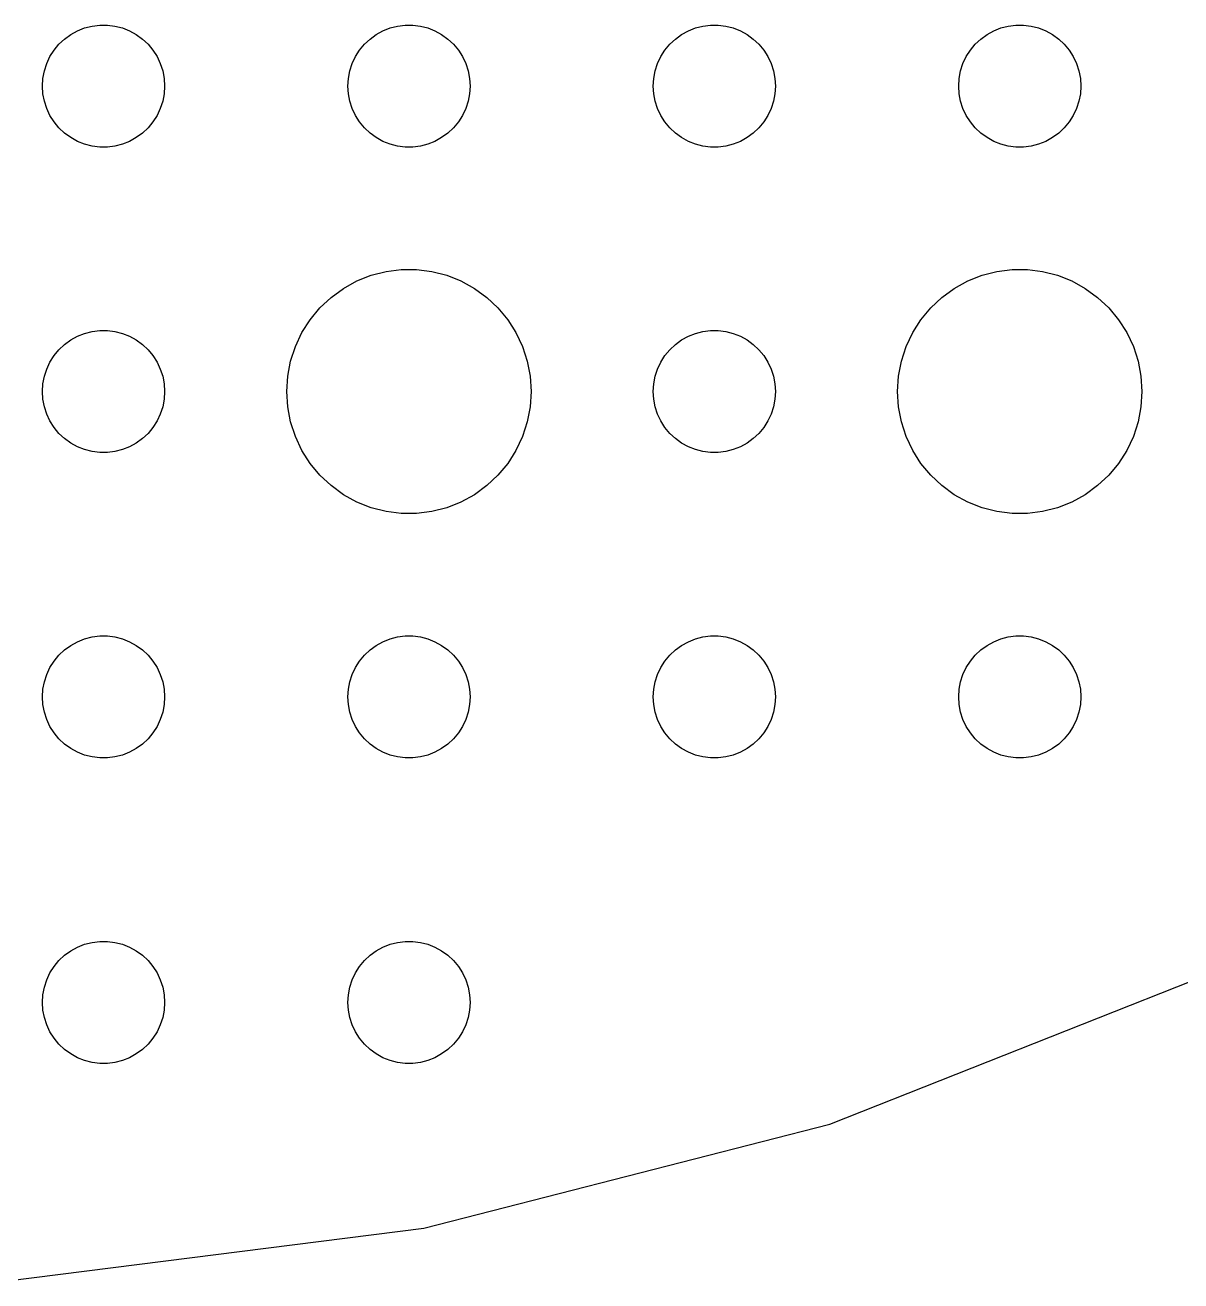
# Model space of a CAD drawing. Header units: metres. Extents: x -82 to 82, y -82 to 82.
# Drawn here: x 5.57 to 33.96, y -81.84 to -51 of the extents above; entities that cross this region are included whole.
import ezdxf

# ---------------------------------------------------------------- set-up
doc = ezdxf.new("R2010")
doc.units = ezdxf.units.M

msp = doc.modelspace()

# ---------------------------------------------------------------- linework, layer by layer
for p, q in [((6.69626, -51.2335), (6.86133, -51.1428)), ((6.86133, -51.1428), (7.03647, -51.0734)), ((7.03647, -51.0734), (7.21892, -51.0266)), ((7.21892, -51.0266), (7.40581, -51.003)), ((7.40581, -51.003), (7.59418, -51.003)), ((7.59418, -51.003), (7.78107, -51.0266)), ((7.78107, -51.0266), (7.96352, -51.0734)), ((7.96352, -51.0734), (8.13866, -51.1428)), ((8.13866, -51.1428), (8.30373, -51.2335)), ((14.1963, -51.2335), (14.3613, -51.1428)), ((14.3613, -51.1428), (14.5365, -51.0734)), ((14.5365, -51.0734), (14.7189, -51.0266)), ((14.7189, -51.0266), (14.9058, -51.003)), ((14.9058, -51.003), (15.0942, -51.003)), ((15.0942, -51.003), (15.2811, -51.0266)), ((15.2811, -51.0266), (15.4635, -51.0734)), ((15.4635, -51.0734), (15.6387, -51.1428)), ((15.6387, -51.1428), (15.8037, -51.2335)), ((21.6963, -51.2335), (21.8613, -51.1428)), ((21.8613, -51.1428), (22.0365, -51.0734)), ((22.0365, -51.0734), (22.2189, -51.0266)), ((22.2189, -51.0266), (22.4058, -51.003)), ((22.4058, -51.003), (22.5942, -51.003)), ((22.5942, -51.003), (22.7811, -51.0266)), ((22.7811, -51.0266), (22.9635, -51.0734)), ((22.9635, -51.0734), (23.1387, -51.1428)), ((23.1387, -51.1428), (23.3037, -51.2335)), ((29.1963, -51.2335), (29.3613, -51.1428)), ((29.3613, -51.1428), (29.5365, -51.0734)), ((29.5365, -51.0734), (29.7189, -51.0266)), ((29.7189, -51.0266), (29.9058, -51.003)), ((29.9058, -51.003), (30.0942, -51.003)), ((30.0942, -51.003), (30.2811, -51.0266)), ((30.2811, -51.0266), (30.4635, -51.0734)), ((30.4635, -51.0734), (30.6387, -51.1428)), ((30.6387, -51.1428), (30.8037, -51.2335)), ((6.28647, -51.6183), (6.40654, -51.4732)), ((6.40654, -51.4732), (6.54385, -51.3442)), ((6.54385, -51.3442), (6.69626, -51.2335)), ((8.30373, -51.2335), (8.45613, -51.3442)), ((8.45613, -51.3442), (8.59344, -51.4732)), ((8.59344, -51.4732), (8.71352, -51.6183)), ((13.7865, -51.6183), (13.9065, -51.4732)), ((13.9065, -51.4732), (14.0439, -51.3442)), ((14.0439, -51.3442), (14.1963, -51.2335)), ((15.8037, -51.2335), (15.9561, -51.3442)), ((15.9561, -51.3442), (16.0934, -51.4732)), ((16.0934, -51.4732), (16.2135, -51.6183)), ((21.2865, -51.6183), (21.4065, -51.4732)), ((21.4065, -51.4732), (21.5439, -51.3442)), ((21.5439, -51.3442), (21.6963, -51.2335)), ((23.3037, -51.2335), (23.4561, -51.3442)), ((23.4561, -51.3442), (23.5934, -51.4732)), ((23.5934, -51.4732), (23.7135, -51.6183)), ((28.7865, -51.6183), (28.9065, -51.4732)), ((28.9065, -51.4732), (29.0439, -51.3442)), ((29.0439, -51.3442), (29.1963, -51.2335)), ((30.8037, -51.2335), (30.9561, -51.3442)), ((30.9561, -51.3442), (31.0934, -51.4732)), ((31.0934, -51.4732), (31.2135, -51.6183)), ((6.10533, -51.9478), (6.18553, -51.7774)), ((6.18553, -51.7774), (6.28647, -51.6183)), ((8.71352, -51.6183), (8.81445, -51.7774)), ((8.81445, -51.7774), (8.89465, -51.9478)), ((13.6053, -51.9478), (13.6855, -51.7774)), ((13.6855, -51.7774), (13.7865, -51.6183)), ((16.2135, -51.6183), (16.3145, -51.7774)), ((16.3145, -51.7774), (16.3947, -51.9478)), ((21.1053, -51.9478), (21.1855, -51.7774)), ((21.1855, -51.7774), (21.2865, -51.6183)), ((23.7135, -51.6183), (23.8145, -51.7774)), ((23.8145, -51.7774), (23.8947, -51.9478)), ((28.6053, -51.9478), (28.6855, -51.7774)), ((28.6855, -51.7774), (28.7865, -51.6183)), ((31.2135, -51.6183), (31.3145, -51.7774)), ((31.3145, -51.7774), (31.3947, -51.9478)), ((6.04712, -52.127), (6.10533, -51.9478)), ((8.89465, -51.9478), (8.95287, -52.127)), ((13.5471, -52.127), (13.6053, -51.9478)), ((16.3947, -51.9478), (16.4529, -52.127)), ((21.0471, -52.127), (21.1053, -51.9478)), ((23.8947, -51.9478), (23.9529, -52.127)), ((28.5471, -52.127), (28.6053, -51.9478)), ((31.3947, -51.9478), (31.4529, -52.127)), ((6, -52.5), (6.01183, -52.312)), ((6.01183, -52.312), (6.04712, -52.127)), ((8.95287, -52.127), (8.98816, -52.312)), ((8.98816, -52.312), (9, -52.5)), ((13.5, -52.5), (13.5118, -52.312)), ((13.5118, -52.312), (13.5471, -52.127)), ((16.4529, -52.127), (16.4882, -52.312)), ((16.4882, -52.312), (16.5, -52.5)), ((21, -52.5), (21.0118, -52.312)), ((21.0118, -52.312), (21.0471, -52.127)), ((23.9529, -52.127), (23.9882, -52.312)), ((23.9882, -52.312), (24, -52.5)), ((28.5, -52.5), (28.5118, -52.312)), ((28.5118, -52.312), (28.5471, -52.127)), ((31.4529, -52.127), (31.4882, -52.312)), ((31.4882, -52.312), (31.5, -52.5)), ((6.01183, -52.688), (6, -52.5)), ((6.04712, -52.873), (6.01183, -52.688)), ((8.98816, -52.688), (8.95287, -52.873)), ((9, -52.5), (8.98816, -52.688)), ((13.5118, -52.688), (13.5, -52.5)), ((13.5471, -52.873), (13.5118, -52.688)), ((16.4882, -52.688), (16.4529, -52.873)), ((16.5, -52.5), (16.4882, -52.688)), ((21.0118, -52.688), (21, -52.5)), ((21.0471, -52.873), (21.0118, -52.688)), ((23.9882, -52.688), (23.9529, -52.873)), ((24, -52.5), (23.9882, -52.688)), ((28.5118, -52.688), (28.5, -52.5)), ((28.5471, -52.873), (28.5118, -52.688)), ((31.4882, -52.688), (31.4529, -52.873)), ((31.5, -52.5), (31.4882, -52.688)), ((6.10533, -53.0522), (6.04712, -52.873)), ((8.95287, -52.873), (8.89465, -53.0522)), ((13.6053, -53.0522), (13.5471, -52.873)), ((16.4529, -52.873), (16.3947, -53.0522)), ((21.1053, -53.0522), (21.0471, -52.873)), ((23.9529, -52.873), (23.8947, -53.0522)), ((28.6053, -53.0522), (28.5471, -52.873)), ((31.4529, -52.873), (31.3947, -53.0522)), ((6.18553, -53.2226), (6.10533, -53.0522)), ((6.28647, -53.3817), (6.18553, -53.2226)), ((8.81445, -53.2226), (8.71352, -53.3817)), ((8.89465, -53.0522), (8.81445, -53.2226)), ((13.6855, -53.2226), (13.6053, -53.0522)), ((13.7865, -53.3817), (13.6855, -53.2226)), ((16.3145, -53.2226), (16.2135, -53.3817)), ((16.3947, -53.0522), (16.3145, -53.2226)), ((21.1855, -53.2226), (21.1053, -53.0522)), ((21.2865, -53.3817), (21.1855, -53.2226)), ((23.8145, -53.2226), (23.7135, -53.3817)), ((23.8947, -53.0522), (23.8145, -53.2226)), ((28.6855, -53.2226), (28.6053, -53.0522)), ((28.7865, -53.3817), (28.6855, -53.2226)), ((31.3145, -53.2226), (31.2135, -53.3817)), ((31.3947, -53.0522), (31.3145, -53.2226)), ((6.40654, -53.5268), (6.28647, -53.3817)), ((6.54385, -53.6558), (6.40654, -53.5268)), ((8.59344, -53.5268), (8.45613, -53.6558)), ((8.71352, -53.3817), (8.59344, -53.5268)), ((13.9065, -53.5268), (13.7865, -53.3817)), ((14.0439, -53.6558), (13.9065, -53.5268)), ((16.0934, -53.5268), (15.9561, -53.6558)), ((16.2135, -53.3817), (16.0934, -53.5268)), ((21.4065, -53.5268), (21.2865, -53.3817)), ((21.5439, -53.6558), (21.4065, -53.5268)), ((23.5934, -53.5268), (23.4561, -53.6558)), ((23.7135, -53.3817), (23.5934, -53.5268)), ((28.9065, -53.5268), (28.7865, -53.3817)), ((29.0439, -53.6558), (28.9065, -53.5268)), ((31.0934, -53.5268), (30.9561, -53.6558)), ((31.2135, -53.3817), (31.0934, -53.5268)), ((6.69626, -53.7665), (6.54385, -53.6558)), ((6.86133, -53.8572), (6.69626, -53.7665)), ((7.03647, -53.9266), (6.86133, -53.8572)), ((7.21892, -53.9734), (7.03647, -53.9266)), ((7.96352, -53.9266), (7.78107, -53.9734)), ((8.13866, -53.8572), (7.96352, -53.9266)), ((8.30373, -53.7665), (8.13866, -53.8572)), ((8.45613, -53.6558), (8.30373, -53.7665)), ((14.1963, -53.7665), (14.0439, -53.6558)), ((14.3613, -53.8572), (14.1963, -53.7665)), ((14.5365, -53.9266), (14.3613, -53.8572)), ((14.7189, -53.9734), (14.5365, -53.9266)), ((15.4635, -53.9266), (15.2811, -53.9734)), ((15.6387, -53.8572), (15.4635, -53.9266)), ((15.8037, -53.7665), (15.6387, -53.8572)), ((15.9561, -53.6558), (15.8037, -53.7665)), ((21.6963, -53.7665), (21.5439, -53.6558)), ((21.8613, -53.8572), (21.6963, -53.7665)), ((22.0365, -53.9266), (21.8613, -53.8572)), ((22.2189, -53.9734), (22.0365, -53.9266)), ((22.9635, -53.9266), (22.7811, -53.9734)), ((23.1387, -53.8572), (22.9635, -53.9266)), ((23.3037, -53.7665), (23.1387, -53.8572)), ((23.4561, -53.6558), (23.3037, -53.7665)), ((29.1963, -53.7665), (29.0439, -53.6558)), ((29.3613, -53.8572), (29.1963, -53.7665)), ((29.5365, -53.9266), (29.3613, -53.8572)), ((29.7189, -53.9734), (29.5365, -53.9266)), ((30.4635, -53.9266), (30.2811, -53.9734)), ((30.6387, -53.8572), (30.4635, -53.9266)), ((30.8037, -53.7665), (30.6387, -53.8572)), ((30.9561, -53.6558), (30.8037, -53.7665)), ((7.40581, -53.997), (7.21892, -53.9734)), ((7.59418, -53.997), (7.40581, -53.997)), ((7.78107, -53.9734), (7.59418, -53.997)), ((14.9058, -53.997), (14.7189, -53.9734)), ((15.0942, -53.997), (14.9058, -53.997)), ((15.2811, -53.9734), (15.0942, -53.997)), ((22.4058, -53.997), (22.2189, -53.9734)), ((22.5942, -53.997), (22.4058, -53.997)), ((22.7811, -53.9734), (22.5942, -53.997)), ((29.9058, -53.997), (29.7189, -53.9734)), ((30.0942, -53.997), (29.9058, -53.997)), ((30.2811, -53.9734), (30.0942, -53.997)), ((14.4379, -57.0531), (14.8116, -57.0059)), ((14.8116, -57.0059), (15.1884, -57.0059)), ((15.1884, -57.0059), (15.5621, -57.0531)), ((29.4379, -57.0531), (29.8116, -57.0059)), ((29.8116, -57.0059), (30.1884, -57.0059)), ((30.1884, -57.0059), (30.5621, -57.0531)), ((13.3925, -57.467), (13.7227, -57.2855)), ((13.7227, -57.2855), (14.0729, -57.1468)), ((14.0729, -57.1468), (14.4379, -57.0531)), ((15.5621, -57.0531), (15.927, -57.1468)), ((15.927, -57.1468), (16.2773, -57.2855)), ((16.2773, -57.2855), (16.6075, -57.467)), ((28.3925, -57.467), (28.7227, -57.2855)), ((28.7227, -57.2855), (29.0729, -57.1468)), ((29.0729, -57.1468), (29.4379, -57.0531)), ((30.5621, -57.0531), (30.927, -57.1468)), ((30.927, -57.1468), (31.2773, -57.2855)), ((31.2773, -57.2855), (31.6075, -57.467)), ((13.0877, -57.6885), (13.3925, -57.467)), ((16.6075, -57.467), (16.9123, -57.6885)), ((28.0877, -57.6885), (28.3925, -57.467)), ((31.6075, -57.467), (31.9123, -57.6885)), ((12.5729, -58.2366), (12.8131, -57.9464)), ((12.8131, -57.9464), (13.0877, -57.6885)), ((16.9123, -57.6885), (17.1869, -57.9464)), ((17.1869, -57.9464), (17.427, -58.2366)), ((27.5729, -58.2366), (27.8131, -57.9464)), ((27.8131, -57.9464), (28.0877, -57.6885)), ((31.9123, -57.6885), (32.1869, -57.9464)), ((32.1869, -57.9464), (32.427, -58.2366)), ((12.3711, -58.5547), (12.5729, -58.2366)), ((17.427, -58.2366), (17.6289, -58.5547)), ((27.3711, -58.5547), (27.5729, -58.2366)), ((32.427, -58.2366), (32.6289, -58.5547)), ((6.86133, -58.6428), (7.03647, -58.5734)), ((7.03647, -58.5734), (7.21892, -58.5266)), ((7.21892, -58.5266), (7.40581, -58.503)), ((7.40581, -58.503), (7.59418, -58.503)), ((7.59418, -58.503), (7.78107, -58.5266)), ((7.78107, -58.5266), (7.96352, -58.5734)), ((7.96352, -58.5734), (8.13866, -58.6428)), ((12.2107, -58.8956), (12.3711, -58.5547)), ((17.6289, -58.5547), (17.7893, -58.8956)), ((21.8613, -58.6428), (22.0365, -58.5734)), ((22.0365, -58.5734), (22.2189, -58.5266)), ((22.2189, -58.5266), (22.4058, -58.503)), ((22.4058, -58.503), (22.5942, -58.503)), ((22.5942, -58.503), (22.7811, -58.5266)), ((22.7811, -58.5266), (22.9635, -58.5734)), ((22.9635, -58.5734), (23.1387, -58.6428)), ((27.2107, -58.8956), (27.3711, -58.5547)), ((32.6289, -58.5547), (32.7893, -58.8956)), ((6.40654, -58.9732), (6.54385, -58.8442)), ((6.54385, -58.8442), (6.69626, -58.7335)), ((6.69626, -58.7335), (6.86133, -58.6428)), ((8.13866, -58.6428), (8.30373, -58.7335)), ((8.30373, -58.7335), (8.45613, -58.8442)), ((8.45613, -58.8442), (8.59344, -58.9732)), ((21.4065, -58.9732), (21.5439, -58.8442)), ((21.5439, -58.8442), (21.6963, -58.7335)), ((21.6963, -58.7335), (21.8613, -58.6428)), ((23.1387, -58.6428), (23.3037, -58.7335)), ((23.3037, -58.7335), (23.4561, -58.8442)), ((23.4561, -58.8442), (23.5934, -58.9732)), ((6.18553, -59.2774), (6.28647, -59.1183)), ((6.28647, -59.1183), (6.40654, -58.9732)), ((8.59344, -58.9732), (8.71352, -59.1183)), ((8.71352, -59.1183), (8.81445, -59.2774)), ((12.0942, -59.2539), (12.2107, -58.8956)), ((17.7893, -58.8956), (17.9057, -59.2539)), ((21.1855, -59.2774), (21.2865, -59.1183)), ((21.2865, -59.1183), (21.4065, -58.9732)), ((23.5934, -58.9732), (23.7135, -59.1183)), ((23.7135, -59.1183), (23.8145, -59.2774)), ((27.0942, -59.2539), (27.2107, -58.8956)), ((32.7893, -58.8956), (32.9057, -59.2539)), ((6.04712, -59.627), (6.10533, -59.4478)), ((6.10533, -59.4478), (6.18553, -59.2774)), ((8.81445, -59.2774), (8.89465, -59.4478)), ((8.89465, -59.4478), (8.95287, -59.627)), ((12.0237, -59.624), (12.0942, -59.2539)), ((17.9057, -59.2539), (17.9763, -59.624)), ((21.0471, -59.627), (21.1053, -59.4478)), ((21.1053, -59.4478), (21.1855, -59.2774)), ((23.8145, -59.2774), (23.8947, -59.4478)), ((23.8947, -59.4478), (23.9529, -59.627)), ((27.0237, -59.624), (27.0942, -59.2539)), ((32.9057, -59.2539), (32.9763, -59.624)), ((6, -60), (6.01183, -59.812)), ((6.01183, -59.812), (6.04712, -59.627)), ((8.95287, -59.627), (8.98816, -59.812)), ((8.98816, -59.812), (9, -60)), ((12, -60), (12.0237, -59.624)), ((17.9763, -59.624), (18, -60)), ((21, -60), (21.0118, -59.812)), ((21.0118, -59.812), (21.0471, -59.627)), ((23.9529, -59.627), (23.9882, -59.812)), ((23.9882, -59.812), (24, -60)), ((27, -60), (27.0237, -59.624)), ((32.9763, -59.624), (33, -60)), ((6.01183, -60.188), (6, -60)), ((9, -60), (8.98816, -60.188)), ((12.0237, -60.376), (12, -60)), ((18, -60), (17.9763, -60.376)), ((21.0118, -60.188), (21, -60)), ((24, -60), (23.9882, -60.188)), ((27.0237, -60.376), (27, -60)), ((33, -60), (32.9763, -60.376)), ((6.04712, -60.373), (6.01183, -60.188)), ((6.10533, -60.5522), (6.04712, -60.373)), ((8.95287, -60.373), (8.89465, -60.5522)), ((8.98816, -60.188), (8.95287, -60.373)), ((12.0942, -60.7461), (12.0237, -60.376)), ((17.9763, -60.376), (17.9057, -60.7461)), ((21.0471, -60.373), (21.0118, -60.188)), ((21.1053, -60.5522), (21.0471, -60.373)), ((23.9529, -60.373), (23.8947, -60.5522)), ((23.9882, -60.188), (23.9529, -60.373)), ((27.0942, -60.7461), (27.0237, -60.376)), ((32.9763, -60.376), (32.9057, -60.7461)), ((6.18553, -60.7226), (6.10533, -60.5522)), ((6.28647, -60.8817), (6.18553, -60.7226)), ((8.81445, -60.7226), (8.71352, -60.8817)), ((8.89465, -60.5522), (8.81445, -60.7226)), ((21.1855, -60.7226), (21.1053, -60.5522)), ((21.2865, -60.8817), (21.1855, -60.7226)), ((23.8145, -60.7226), (23.7135, -60.8817)), ((23.8947, -60.5522), (23.8145, -60.7226)), ((6.40654, -61.0268), (6.28647, -60.8817)), ((6.54385, -61.1558), (6.40654, -61.0268)), ((8.59344, -61.0268), (8.45613, -61.1558)), ((8.71352, -60.8817), (8.59344, -61.0268)), ((12.2107, -61.1044), (12.0942, -60.7461)), ((17.9057, -60.7461), (17.7893, -61.1044)), ((21.4065, -61.0268), (21.2865, -60.8817)), ((21.5439, -61.1558), (21.4065, -61.0268)), ((23.5934, -61.0268), (23.4561, -61.1558)), ((23.7135, -60.8817), (23.5934, -61.0268)), ((27.2107, -61.1044), (27.0942, -60.7461)), ((32.9057, -60.7461), (32.7893, -61.1044)), ((6.69626, -61.2665), (6.54385, -61.1558)), ((6.86133, -61.3572), (6.69626, -61.2665)), ((7.03647, -61.4266), (6.86133, -61.3572)), ((8.13866, -61.3572), (7.96352, -61.4266)), ((8.30373, -61.2665), (8.13866, -61.3572)), ((8.45613, -61.1558), (8.30373, -61.2665)), ((12.3711, -61.4453), (12.2107, -61.1044)), ((17.7893, -61.1044), (17.6289, -61.4453)), ((21.6963, -61.2665), (21.5439, -61.1558)), ((21.8613, -61.3572), (21.6963, -61.2665)), ((22.0365, -61.4266), (21.8613, -61.3572)), ((23.1387, -61.3572), (22.9635, -61.4266)), ((23.3037, -61.2665), (23.1387, -61.3572)), ((23.4561, -61.1558), (23.3037, -61.2665)), ((27.3711, -61.4453), (27.2107, -61.1044)), ((32.7893, -61.1044), (32.6289, -61.4453)), ((7.21892, -61.4734), (7.03647, -61.4266)), ((7.40581, -61.497), (7.21892, -61.4734)), ((7.59418, -61.497), (7.40581, -61.497)), ((7.78107, -61.4734), (7.59418, -61.497)), ((7.96352, -61.4266), (7.78107, -61.4734)), ((12.5729, -61.7634), (12.3711, -61.4453)), ((17.6289, -61.4453), (17.427, -61.7634)), ((22.2189, -61.4734), (22.0365, -61.4266)), ((22.4058, -61.497), (22.2189, -61.4734)), ((22.5942, -61.497), (22.4058, -61.497)), ((22.7811, -61.4734), (22.5942, -61.497)), ((22.9635, -61.4266), (22.7811, -61.4734)), ((27.5729, -61.7634), (27.3711, -61.4453)), ((32.6289, -61.4453), (32.427, -61.7634)), ((12.8131, -62.0536), (12.5729, -61.7634)), ((17.427, -61.7634), (17.1869, -62.0536)), ((27.8131, -62.0536), (27.5729, -61.7634)), ((32.427, -61.7634), (32.1869, -62.0536)), ((13.0877, -62.3115), (12.8131, -62.0536)), ((17.1869, -62.0536), (16.9123, -62.3115)), ((28.0877, -62.3115), (27.8131, -62.0536)), ((32.1869, -62.0536), (31.9123, -62.3115)), ((13.3925, -62.533), (13.0877, -62.3115)), ((13.7227, -62.7145), (13.3925, -62.533)), ((16.6075, -62.533), (16.2773, -62.7145)), ((16.9123, -62.3115), (16.6075, -62.533)), ((28.3925, -62.533), (28.0877, -62.3115)), ((28.7227, -62.7145), (28.3925, -62.533)), ((31.6075, -62.533), (31.2773, -62.7145)), ((31.9123, -62.3115), (31.6075, -62.533)), ((14.0729, -62.8532), (13.7227, -62.7145)), ((14.4379, -62.9469), (14.0729, -62.8532)), ((15.927, -62.8532), (15.5621, -62.9469)), ((16.2773, -62.7145), (15.927, -62.8532)), ((29.0729, -62.8532), (28.7227, -62.7145)), ((29.4379, -62.9469), (29.0729, -62.8532)), ((30.927, -62.8532), (30.5621, -62.9469)), ((31.2773, -62.7145), (30.927, -62.8532)), ((14.8116, -62.9941), (14.4379, -62.9469)), ((15.1884, -62.9941), (14.8116, -62.9941)), ((15.5621, -62.9469), (15.1884, -62.9941)), ((29.8116, -62.9941), (29.4379, -62.9469)), ((30.1884, -62.9941), (29.8116, -62.9941)), ((30.5621, -62.9469), (30.1884, -62.9941)), ((6.54385, -66.3442), (6.69626, -66.2335)), ((6.69626, -66.2335), (6.86133, -66.1428)), ((6.86133, -66.1428), (7.03647, -66.0734)), ((7.03647, -66.0734), (7.21892, -66.0266)), ((7.21892, -66.0266), (7.40581, -66.003)), ((7.40581, -66.003), (7.59418, -66.003)), ((7.59418, -66.003), (7.78107, -66.0266)), ((7.78107, -66.0266), (7.96352, -66.0734)), ((7.96352, -66.0734), (8.13866, -66.1428)), ((8.13866, -66.1428), (8.30373, -66.2335)), ((8.30373, -66.2335), (8.45613, -66.3442)), ((14.0439, -66.3442), (14.1963, -66.2335)), ((14.1963, -66.2335), (14.3613, -66.1428)), ((14.3613, -66.1428), (14.5365, -66.0734)), ((14.5365, -66.0734), (14.7189, -66.0266)), ((14.7189, -66.0266), (14.9058, -66.003)), ((14.9058, -66.003), (15.0942, -66.003)), ((15.0942, -66.003), (15.2811, -66.0266)), ((15.2811, -66.0266), (15.4635, -66.0734)), ((15.4635, -66.0734), (15.6387, -66.1428)), ((15.6387, -66.1428), (15.8037, -66.2335)), ((15.8037, -66.2335), (15.9561, -66.3442)), ((21.5439, -66.3442), (21.6963, -66.2335)), ((21.6963, -66.2335), (21.8613, -66.1428)), ((21.8613, -66.1428), (22.0365, -66.0734)), ((22.0365, -66.0734), (22.2189, -66.0266)), ((22.2189, -66.0266), (22.4058, -66.003)), ((22.4058, -66.003), (22.5942, -66.003)), ((22.5942, -66.003), (22.7811, -66.0266)), ((22.7811, -66.0266), (22.9635, -66.0734)), ((22.9635, -66.0734), (23.1387, -66.1428)), ((23.1387, -66.1428), (23.3037, -66.2335)), ((23.3037, -66.2335), (23.4561, -66.3442)), ((29.0439, -66.3442), (29.1963, -66.2335)), ((29.1963, -66.2335), (29.3613, -66.1428)), ((29.3613, -66.1428), (29.5365, -66.0734)), ((29.5365, -66.0734), (29.7189, -66.0266)), ((29.7189, -66.0266), (29.9058, -66.003)), ((29.9058, -66.003), (30.0942, -66.003)), ((30.0942, -66.003), (30.2811, -66.0266)), ((30.2811, -66.0266), (30.4635, -66.0734)), ((30.4635, -66.0734), (30.6387, -66.1428)), ((30.6387, -66.1428), (30.8037, -66.2335)), ((30.8037, -66.2335), (30.9561, -66.3442)), ((6.28647, -66.6183), (6.40654, -66.4732)), ((6.40654, -66.4732), (6.54385, -66.3442)), ((8.45613, -66.3442), (8.59344, -66.4732)), ((8.59344, -66.4732), (8.71352, -66.6183)), ((13.7865, -66.6183), (13.9065, -66.4732)), ((13.9065, -66.4732), (14.0439, -66.3442)), ((15.9561, -66.3442), (16.0934, -66.4732)), ((16.0934, -66.4732), (16.2135, -66.6183)), ((21.2865, -66.6183), (21.4065, -66.4732)), ((21.4065, -66.4732), (21.5439, -66.3442)), ((23.4561, -66.3442), (23.5934, -66.4732)), ((23.5934, -66.4732), (23.7135, -66.6183)), ((28.7865, -66.6183), (28.9065, -66.4732)), ((28.9065, -66.4732), (29.0439, -66.3442)), ((30.9561, -66.3442), (31.0934, -66.4732)), ((31.0934, -66.4732), (31.2135, -66.6183)), ((6.10533, -66.9478), (6.18553, -66.7774)), ((6.18553, -66.7774), (6.28647, -66.6183)), ((8.71352, -66.6183), (8.81445, -66.7774)), ((8.81445, -66.7774), (8.89465, -66.9478)), ((13.6053, -66.9478), (13.6855, -66.7774)), ((13.6855, -66.7774), (13.7865, -66.6183)), ((16.2135, -66.6183), (16.3145, -66.7774)), ((16.3145, -66.7774), (16.3947, -66.9478)), ((21.1053, -66.9478), (21.1855, -66.7774)), ((21.1855, -66.7774), (21.2865, -66.6183)), ((23.7135, -66.6183), (23.8145, -66.7774)), ((23.8145, -66.7774), (23.8947, -66.9478)), ((28.6053, -66.9478), (28.6855, -66.7774)), ((28.6855, -66.7774), (28.7865, -66.6183)), ((31.2135, -66.6183), (31.3145, -66.7774)), ((31.3145, -66.7774), (31.3947, -66.9478)), ((6.01183, -67.312), (6.04712, -67.127)), ((6.04712, -67.127), (6.10533, -66.9478)), ((8.89465, -66.9478), (8.95287, -67.127)), ((8.95287, -67.127), (8.98816, -67.312)), ((13.5118, -67.312), (13.5471, -67.127)), ((13.5471, -67.127), (13.6053, -66.9478)), ((16.3947, -66.9478), (16.4529, -67.127)), ((16.4529, -67.127), (16.4882, -67.312)), ((21.0118, -67.312), (21.0471, -67.127)), ((21.0471, -67.127), (21.1053, -66.9478)), ((23.8947, -66.9478), (23.9529, -67.127)), ((23.9529, -67.127), (23.9882, -67.312)), ((28.5118, -67.312), (28.5471, -67.127)), ((28.5471, -67.127), (28.6053, -66.9478)), ((31.3947, -66.9478), (31.4529, -67.127)), ((31.4529, -67.127), (31.4882, -67.312)), ((6, -67.5), (6.01183, -67.312)), ((6.01183, -67.688), (6, -67.5)), ((8.98816, -67.312), (9, -67.5)), ((9, -67.5), (8.98816, -67.688)), ((13.5, -67.5), (13.5118, -67.312)), ((13.5118, -67.688), (13.5, -67.5)), ((16.4882, -67.312), (16.5, -67.5)), ((16.5, -67.5), (16.4882, -67.688)), ((21, -67.5), (21.0118, -67.312)), ((21.0118, -67.688), (21, -67.5)), ((23.9882, -67.312), (24, -67.5)), ((24, -67.5), (23.9882, -67.688)), ((28.5, -67.5), (28.5118, -67.312)), ((28.5118, -67.688), (28.5, -67.5)), ((31.4882, -67.312), (31.5, -67.5)), ((31.5, -67.5), (31.4882, -67.688)), ((6.04712, -67.873), (6.01183, -67.688)), ((8.98816, -67.688), (8.95287, -67.873)), ((13.5471, -67.873), (13.5118, -67.688)), ((16.4882, -67.688), (16.4529, -67.873)), ((21.0471, -67.873), (21.0118, -67.688)), ((23.9882, -67.688), (23.9529, -67.873)), ((28.5471, -67.873), (28.5118, -67.688)), ((31.4882, -67.688), (31.4529, -67.873)), ((6.10533, -68.0522), (6.04712, -67.873)), ((6.18553, -68.2226), (6.10533, -68.0522)), ((8.89465, -68.0522), (8.81445, -68.2226)), ((8.95287, -67.873), (8.89465, -68.0522)), ((13.6053, -68.0522), (13.5471, -67.873)), ((13.6855, -68.2226), (13.6053, -68.0522)), ((16.3947, -68.0522), (16.3145, -68.2226)), ((16.4529, -67.873), (16.3947, -68.0522)), ((21.1053, -68.0522), (21.0471, -67.873)), ((21.1855, -68.2226), (21.1053, -68.0522)), ((23.8947, -68.0522), (23.8145, -68.2226)), ((23.9529, -67.873), (23.8947, -68.0522)), ((28.6053, -68.0522), (28.5471, -67.873)), ((28.6855, -68.2226), (28.6053, -68.0522)), ((31.3947, -68.0522), (31.3145, -68.2226)), ((31.4529, -67.873), (31.3947, -68.0522)), ((6.28647, -68.3817), (6.18553, -68.2226)), ((6.40654, -68.5268), (6.28647, -68.3817)), ((8.71352, -68.3817), (8.59344, -68.5268)), ((8.81445, -68.2226), (8.71352, -68.3817)), ((13.7865, -68.3817), (13.6855, -68.2226)), ((13.9065, -68.5268), (13.7865, -68.3817)), ((16.2135, -68.3817), (16.0934, -68.5268)), ((16.3145, -68.2226), (16.2135, -68.3817)), ((21.2865, -68.3817), (21.1855, -68.2226)), ((21.4065, -68.5268), (21.2865, -68.3817)), ((23.7135, -68.3817), (23.5934, -68.5268)), ((23.8145, -68.2226), (23.7135, -68.3817)), ((28.7865, -68.3817), (28.6855, -68.2226)), ((28.9065, -68.5268), (28.7865, -68.3817)), ((31.2135, -68.3817), (31.0934, -68.5268)), ((31.3145, -68.2226), (31.2135, -68.3817)), ((6.54385, -68.6558), (6.40654, -68.5268)), ((6.69626, -68.7665), (6.54385, -68.6558)), ((8.45613, -68.6558), (8.30373, -68.7665)), ((8.59344, -68.5268), (8.45613, -68.6558)), ((14.0439, -68.6558), (13.9065, -68.5268)), ((14.1963, -68.7665), (14.0439, -68.6558)), ((15.9561, -68.6558), (15.8037, -68.7665)), ((16.0934, -68.5268), (15.9561, -68.6558)), ((21.5439, -68.6558), (21.4065, -68.5268)), ((21.6963, -68.7665), (21.5439, -68.6558)), ((23.4561, -68.6558), (23.3037, -68.7665)), ((23.5934, -68.5268), (23.4561, -68.6558)), ((29.0439, -68.6558), (28.9065, -68.5268)), ((29.1963, -68.7665), (29.0439, -68.6558)), ((30.9561, -68.6558), (30.8037, -68.7665)), ((31.0934, -68.5268), (30.9561, -68.6558)), ((6.86133, -68.8572), (6.69626, -68.7665)), ((7.03647, -68.9266), (6.86133, -68.8572)), ((7.21892, -68.9734), (7.03647, -68.9266)), ((7.40581, -68.997), (7.21892, -68.9734)), ((7.59418, -68.997), (7.40581, -68.997)), ((7.78107, -68.9734), (7.59418, -68.997)), ((7.96352, -68.9266), (7.78107, -68.9734)), ((8.13866, -68.8572), (7.96352, -68.9266)), ((8.30373, -68.7665), (8.13866, -68.8572)), ((14.3613, -68.8572), (14.1963, -68.7665)), ((14.5365, -68.9266), (14.3613, -68.8572)), ((14.7189, -68.9734), (14.5365, -68.9266)), ((14.9058, -68.997), (14.7189, -68.9734)), ((15.0942, -68.997), (14.9058, -68.997)), ((15.2811, -68.9734), (15.0942, -68.997)), ((15.4635, -68.9266), (15.2811, -68.9734)), ((15.6387, -68.8572), (15.4635, -68.9266)), ((15.8037, -68.7665), (15.6387, -68.8572)), ((21.8613, -68.8572), (21.6963, -68.7665)), ((22.0365, -68.9266), (21.8613, -68.8572)), ((22.2189, -68.9734), (22.0365, -68.9266)), ((22.4058, -68.997), (22.2189, -68.9734)), ((22.5942, -68.997), (22.4058, -68.997)), ((22.7811, -68.9734), (22.5942, -68.997)), ((22.9635, -68.9266), (22.7811, -68.9734)), ((23.1387, -68.8572), (22.9635, -68.9266)), ((23.3037, -68.7665), (23.1387, -68.8572)), ((29.3613, -68.8572), (29.1963, -68.7665)), ((29.5365, -68.9266), (29.3613, -68.8572)), ((29.7189, -68.9734), (29.5365, -68.9266)), ((29.9058, -68.997), (29.7189, -68.9734)), ((30.0942, -68.997), (29.9058, -68.997)), ((30.2811, -68.9734), (30.0942, -68.997)), ((30.4635, -68.9266), (30.2811, -68.9734)), ((30.6387, -68.8572), (30.4635, -68.9266)), ((30.8037, -68.7665), (30.6387, -68.8572)), ((6.69626, -73.7335), (6.86133, -73.6428)), ((6.86133, -73.6428), (7.03647, -73.5734)), ((7.03647, -73.5734), (7.21892, -73.5266)), ((7.21892, -73.5266), (7.40581, -73.503)), ((7.40581, -73.503), (7.59418, -73.503)), ((7.59418, -73.503), (7.78107, -73.5266)), ((7.78107, -73.5266), (7.96352, -73.5734)), ((7.96352, -73.5734), (8.13866, -73.6428)), ((8.13866, -73.6428), (8.30373, -73.7335)), ((14.1963, -73.7335), (14.3613, -73.6428)), ((14.3613, -73.6428), (14.5365, -73.5734)), ((14.5365, -73.5734), (14.7189, -73.5266)), ((14.7189, -73.5266), (14.9058, -73.503)), ((14.9058, -73.503), (15.0942, -73.503)), ((15.0942, -73.503), (15.2811, -73.5266)), ((15.2811, -73.5266), (15.4635, -73.5734)), ((15.4635, -73.5734), (15.6387, -73.6428)), ((15.6387, -73.6428), (15.8037, -73.7335)), ((6.28647, -74.1183), (6.40654, -73.9732)), ((6.40654, -73.9732), (6.54385, -73.8442)), ((6.54385, -73.8442), (6.69626, -73.7335)), ((8.30373, -73.7335), (8.45613, -73.8442)), ((8.45613, -73.8442), (8.59344, -73.9732)), ((8.59344, -73.9732), (8.71352, -74.1183)), ((13.7865, -74.1183), (13.9065, -73.9732)), ((13.9065, -73.9732), (14.0439, -73.8442)), ((14.0439, -73.8442), (14.1963, -73.7335)), ((15.8037, -73.7335), (15.9561, -73.8442)), ((15.9561, -73.8442), (16.0934, -73.9732)), ((16.0934, -73.9732), (16.2135, -74.1183)), ((6.10533, -74.4478), (6.18553, -74.2774)), ((6.18553, -74.2774), (6.28647, -74.1183)), ((8.71352, -74.1183), (8.81445, -74.2774)), ((8.81445, -74.2774), (8.89465, -74.4478)), ((13.6053, -74.4478), (13.6855, -74.2774)), ((13.6855, -74.2774), (13.7865, -74.1183)), ((16.2135, -74.1183), (16.3145, -74.2774)), ((16.3145, -74.2774), (16.3947, -74.4478)), ((25.3394, -77.9866), (34.9139, -74.1958)), ((6.04712, -74.627), (6.10533, -74.4478)), ((8.89465, -74.4478), (8.95287, -74.627)), ((13.5471, -74.627), (13.6053, -74.4478)), ((16.3947, -74.4478), (16.4529, -74.627)), ((6, -75), (6.01183, -74.812)), ((6.01183, -74.812), (6.04712, -74.627)), ((8.95287, -74.627), (8.98816, -74.812)), ((8.98816, -74.812), (9, -75)), ((13.5, -75), (13.5118, -74.812)), ((13.5118, -74.812), (13.5471, -74.627)), ((16.4529, -74.627), (16.4882, -74.812)), ((16.4882, -74.812), (16.5, -75)), ((6.01183, -75.188), (6, -75)), ((6.04712, -75.373), (6.01183, -75.188)), ((8.98816, -75.188), (8.95287, -75.373)), ((9, -75), (8.98816, -75.188)), ((13.5118, -75.188), (13.5, -75)), ((13.5471, -75.373), (13.5118, -75.188)), ((16.4882, -75.188), (16.4529, -75.373)), ((16.5, -75), (16.4882, -75.188)), ((6.10533, -75.5522), (6.04712, -75.373)), ((8.95287, -75.373), (8.89465, -75.5522)), ((13.6053, -75.5522), (13.5471, -75.373)), ((16.4529, -75.373), (16.3947, -75.5522)), ((6.18553, -75.7226), (6.10533, -75.5522)), ((6.28647, -75.8817), (6.18553, -75.7226)), ((8.81445, -75.7226), (8.71352, -75.8817)), ((8.89465, -75.5522), (8.81445, -75.7226)), ((13.6855, -75.7226), (13.6053, -75.5522)), ((13.7865, -75.8817), (13.6855, -75.7226)), ((16.3145, -75.7226), (16.2135, -75.8817)), ((16.3947, -75.5522), (16.3145, -75.7226)), ((6.40654, -76.0268), (6.28647, -75.8817)), ((6.54385, -76.1558), (6.40654, -76.0268)), ((6.69626, -76.2665), (6.54385, -76.1558)), ((8.45613, -76.1558), (8.30373, -76.2665)), ((8.59344, -76.0268), (8.45613, -76.1558)), ((8.71352, -75.8817), (8.59344, -76.0268)), ((13.9065, -76.0268), (13.7865, -75.8817)), ((14.0439, -76.1558), (13.9065, -76.0268)), ((14.1963, -76.2665), (14.0439, -76.1558)), ((15.9561, -76.1558), (15.8037, -76.2665)), ((16.0934, -76.0268), (15.9561, -76.1558)), ((16.2135, -75.8817), (16.0934, -76.0268)), ((6.86133, -76.3572), (6.69626, -76.2665)), ((7.03647, -76.4266), (6.86133, -76.3572)), ((7.21892, -76.4734), (7.03647, -76.4266)), ((7.96352, -76.4266), (7.78107, -76.4734)), ((8.13866, -76.3572), (7.96352, -76.4266)), ((8.30373, -76.2665), (8.13866, -76.3572)), ((14.3613, -76.3572), (14.1963, -76.2665)), ((14.5365, -76.4266), (14.3613, -76.3572)), ((14.7189, -76.4734), (14.5365, -76.4266)), ((15.4635, -76.4266), (15.2811, -76.4734)), ((15.6387, -76.3572), (15.4635, -76.4266)), ((15.8037, -76.2665), (15.6387, -76.3572)), ((7.40581, -76.497), (7.21892, -76.4734)), ((7.59418, -76.497), (7.40581, -76.497)), ((7.78107, -76.4734), (7.59418, -76.497)), ((14.9058, -76.497), (14.7189, -76.4734)), ((15.0942, -76.497), (14.9058, -76.497)), ((15.2811, -76.4734), (15.0942, -76.497)), ((15.3653, -80.5475), (25.3394, -77.9866)), ((5.14882, -81.8382), (15.3653, -80.5475))]:
    msp.add_line(p, q)

doc.saveas('drawing.dxf')
